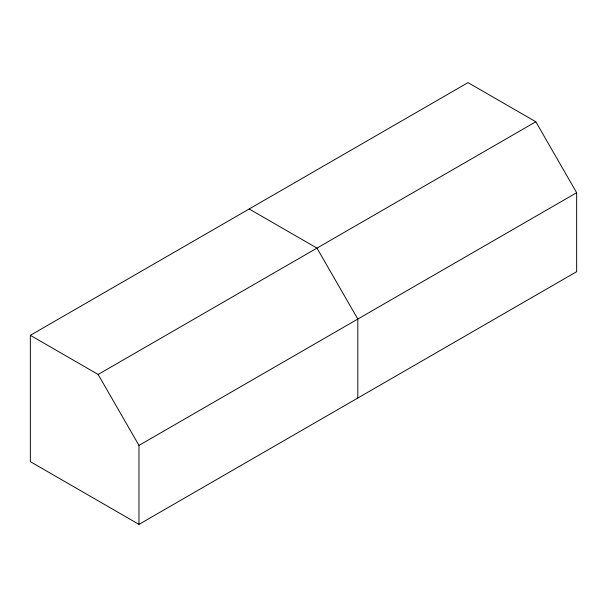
<?xml version="1.0" encoding="UTF-8"?>
<svg xmlns="http://www.w3.org/2000/svg" width="607" height="607" viewBox="0 0 607 607"><rect width="100%" height="100%" fill="white"/><g stroke="black" fill="none" stroke-linecap="round" stroke-linejoin="round"><path stroke-width="0.91" d="M30.35 335.314L468.027 82.628L535.814 121.764L576.65 192.715L576.65 271.686L138.973 524.372L30.35 461.661L30.35 335.314L98.137 374.451L138.973 445.409L138.973 524.372M98.137 374.451L535.814 121.764M138.973 445.409L576.65 192.715M249.189 208.967L316.975 248.111L357.811 319.062L357.811 398.033"/></g></svg>
